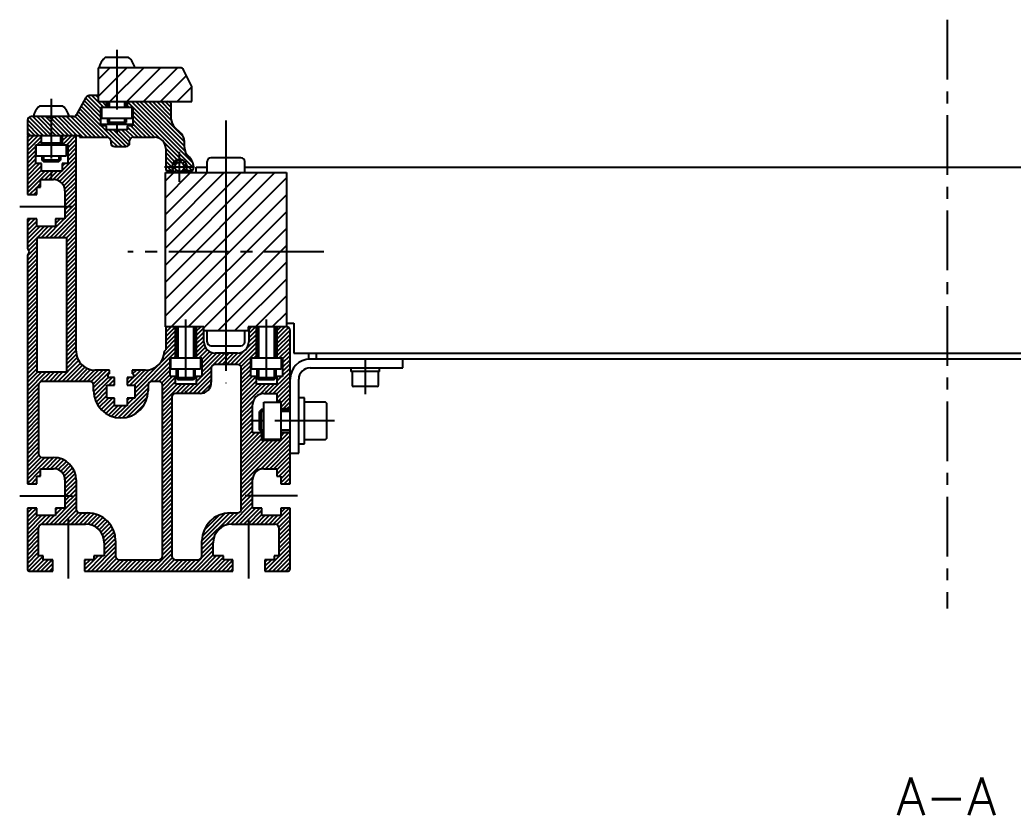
# Model space of a CAD drawing. Extents: x -10 to 3499, y -8 to 1001.
# Drawn here: x 3004.9 to 3269.5, y 3 to 214.7 of the extents above; entities that cross this region are included whole.
import ezdxf

# ---------------------------------------------------------------- set-up
doc = ezdxf.new("R2010")
doc.units = 0
doc.header["$LTSCALE"] = 0.5
doc.linetypes.add('CENTER', pattern=[50.8, 31.75, -6.35, 6.35, -6.35])
for name, color, linetype in [('MSM_CENTER', 1, 'CENTER'), ('MSM_CONTINUOUS', 7, 'CONTINUOUS'), ('MSM_NARROW', 5, 'CONTINUOUS'), ('MSM_PART_NUMBER', 7, 'CONTINUOUS')]:
    doc.layers.add(name, color=color, linetype=linetype)
doc.styles.get("Standard").update_dxf_attribs({"font": 'txt.shx', "height": 10, "bigfont": 'bigfont.shx'})

# ---------------------------------------------------------------- blocks, each defined once
blk = doc.blocks.new('*U90')
at = {"layer": 'MSM_PART_NUMBER'}
blk.add_text('A-A', height=10, dxfattribs=at).set_placement((3238.38, 3))

msp = doc.modelspace()

# ---------------------------------------------------------------- linework, layer by layer
at = {"layer": 'MSM_CENTER'}
for p, q in [((3251.85, 214.75), (3251.85, 58)), ((3030.7, 206.75), (3030.7, 183.5)), ((3013.2, 193.75), (3013.2, 172.5)), ((3059.75, 188), (3059.75, 118)), ((3047.4, 171.6), (3047.4, 179.6)), ((3043.4, 175.6), (3051.4, 175.6)), ((3018.85, 165), (3004.85, 165)), ((3085.85, 153), (3033.65, 153)), ((3049, 135), (3049, 115.75)), ((3070.5, 135), (3070.5, 115.75)), ((3096.85, 124.1), (3096.85, 115.1)), ((3088.65, 108), (3064.85, 108)), ((3004.85, 88), (3018.85, 88)), ((3078.85, 88), (3064.85, 88)), ((3017.85, 66), (3017.85, 82.5)), ((3065.85, 66), (3065.85, 82.5))]:
    msp.add_line(p, q, dxfattribs=at)
at = {"layer": 'MSM_CONTINUOUS'}
for p, q in [((3033.83, 204.75), (3027.58, 204.75)), ((3025.7, 202), (3025.7, 193)), ((3047.58, 202), (3025.7, 202)), ((3050.59, 197.21), (3048.48, 201.45)), ((3050.7, 193), (3050.7, 196.76)), ((3022.42, 194.07), (3019.98, 189.53)), ((3025.7, 194.6), (3023.3, 194.6)), ((3016.33, 191.75), (3010.08, 191.75)), ((3025.7, 193), (3050.7, 193)), ((3026.45, 191.5), (3034.95, 191.5)), ((3026.45, 186.5), (3026.45, 191.5)), ((3026.7, 188.5), (3026.7, 191.5)), ((3027.95, 191.5), (3027.95, 193)), ((3028.2, 193), (3028.2, 191.5)), ((3033.2, 191.5), (3033.2, 193)), ((3033.45, 193), (3033.45, 191.5)), ((3034.7, 191.5), (3034.7, 188.5)), ((3034.95, 191.5), (3034.95, 186.5)), ((3045.2, 188.34), (3045.2, 192)), ((3006.9, 188), (3006.9, 184)), ((3019.1, 189), (3007.9, 189)), ((3013.2, 188.5), (3012.33, 189)), ((3014.07, 189), (3013.2, 188.5)), ((3034.7, 188.5), (3026.7, 188.5)), ((3028.2, 188.5), (3028.2, 187.43)), ((3033.2, 188.5), (3033.2, 187.43)), ((3026.45, 187), (3034.95, 187)), ((3027.95, 186.5), (3026.45, 186.5)), ((3027.95, 185.5), (3027.95, 186.5)), ((3033.45, 185.5), (3027.95, 185.5)), ((3033.2, 187.43), (3028.2, 187.43)), ((3028.2, 187.43), (3028.63, 187)), ((3032.77, 187), (3033.2, 187.43)), ((3033.45, 186.5), (3033.45, 185.5)), ((3034.95, 186.5), (3033.45, 186.5)), ((3047.82, 184.48), (3046.08, 186.22)), ((3006.85, 183.5), (3006.85, 168.25)), ((3006.9, 184), (3020.7, 184)), ((3010.6, 181.5), (3010.6, 184)), ((3015.8, 182), (3015.8, 184)), ((3016.1, 184), (3016.1, 181.5)), ((3019.85, 126.5), (3019.85, 183.5)), ((3020.7, 184), (3020.7, 183.5)), ((3020.7, 183.5), (3028.1, 183.5)), ((3035.1, 183.5), (3040.7, 183.5)), ((3009.1, 176.5), (3009.1, 181.5)), ((3009.1, 181.5), (3017.6, 181.5)), ((3009.2, 178.5), (3009.2, 181.5)), ((3010.6, 182), (3015.8, 182)), ((3010.7, 182), (3010.7, 181.5)), ((3015.7, 181.5), (3015.7, 182)), ((3017.2, 181.5), (3017.2, 178.5)), ((3017.6, 181.5), (3017.6, 176.5)), ((3029.1, 182.5), (3029.1, 182)), ((3030.1, 181), (3033.1, 181)), ((3034.1, 182), (3034.1, 182.5)), ((3043.7, 180.5), (3043.7, 175.1)), ((3048.7, 180.74), (3048.7, 182.36)), ((3017.2, 178.5), (3009.2, 178.5)), ((3010.7, 178.5), (3010.7, 177.43)), ((3015.7, 177.43), (3010.7, 177.43)), ((3010.7, 177.43), (3011.13, 177)), ((3015.27, 177), (3015.7, 177.43)), ((3015.7, 178.5), (3015.7, 177.43)), ((3063.75, 178), (3055.75, 178)), ((3010.6, 176.5), (3009.1, 176.5)), ((3010.6, 174.5), (3010.6, 176.5)), ((3011.13, 177), (3015.27, 177)), ((3017.6, 176.5), (3016.1, 176.5)), ((3016.1, 176.5), (3016.1, 174.5)), ((3051.1, 175.1), (3051.1, 175.6)), ((3051.85, 174.08), (3051.85, 175.5)), ((3051.85, 175.5), (3054.75, 175.5)), ((3054.75, 174.08), (3054.75, 177)), ((3064.75, 174.08), (3064.75, 177)), ((3064.75, 175.5), (3438.95, 175.5)), ((3010.35, 170.25), (3010.35, 172.25)), ((3010.35, 172.25), (3013.85, 172.25)), ((3016.1, 174.5), (3010.6, 174.5)), ((3043.65, 174.08), (3075.85, 174.08)), ((3043.65, 133), (3043.65, 174.08)), ((3044.2, 174.6), (3045.31, 174.6)), ((3049.49, 174.6), (3050.6, 174.6)), ((3059.75, 174.08), (3059.75, 131.92)), ((3075.85, 174.08), (3075.85, 133)), ((3009.35, 168.25), (3009.35, 170.25)), ((3009.35, 170.25), (3010.35, 170.25)), ((3006.85, 168.25), (3009.35, 168.25)), ((3016.85, 169.25), (3016.85, 161.75)), ((3009.35, 161.75), (3006.85, 161.75)), ((3006.85, 161.75), (3006.85, 153.87)), ((3009.35, 159.75), (3009.35, 161.75)), ((3016.85, 161.75), (3014.35, 161.75)), ((3014.35, 161.75), (3014.35, 159.75)), ((3014.35, 159.75), (3009.35, 159.75)), ((3009.35, 156.75), (3009.35, 121)), ((3017.35, 156.75), (3009.35, 156.75)), ((3017.35, 121), (3017.35, 156.75)), ((3006.85, 153.87), (3007.35, 153)), ((3007.35, 153), (3006.85, 152.13)), ((3006.85, 152.13), (3006.85, 91.25)), ((3053.85, 133), (3043.65, 133)), ((3043.75, 133), (3043.75, 126.9)), ((3046.35, 124.75), (3046.35, 133)), ((3046.5, 133), (3046.5, 124.75)), ((3051.5, 124.75), (3051.5, 133)), ((3051.85, 133), (3051.85, 124.75)), ((3053.85, 129), (3053.85, 133)), ((3065.65, 133), (3065.65, 131.92)), ((3075.85, 133), (3065.65, 133)), ((3065.85, 133), (3065.85, 129)), ((3067.85, 124.75), (3067.85, 133)), ((3068, 133), (3068, 124.75)), ((3073, 124.75), (3073, 133)), ((3073.35, 133), (3073.35, 124.75)), ((3075.85, 134), (3077.85, 134)), ((3077.85, 134), (3077.85, 126)), ((3065.65, 131.92), (3053.85, 131.92)), ((3054.75, 129), (3054.75, 131.92)), ((3064.75, 129), (3064.75, 131.92)), ((3076.85, 91.25), (3076.85, 132)), ((3055.75, 128), (3063.75, 128)), ((3044.85, 124.75), (3053.35, 124.75)), ((3044.85, 119.75), (3044.85, 124.75)), ((3045, 124.75), (3045, 121.75)), ((3053, 124.75), (3053, 121.75)), ((3053.35, 124.75), (3053.35, 119.75)), ((3062.85, 126), (3056.85, 126)), ((3066.35, 119.75), (3066.35, 124.75)), ((3066.35, 124.75), (3074.85, 124.75)), ((3066.5, 124.75), (3066.5, 121.75)), ((3074.5, 124.75), (3074.5, 121.75)), ((3074.85, 124.75), (3074.85, 119.75)), ((3077.85, 126), (3425.85, 126)), ((3081.85, 124.4), (3081.85, 126)), ((3421.85, 124.4), (3081.85, 124.4)), ((3083.85, 124.4), (3083.85, 126)), ((3106.85, 122.1), (3106.85, 124.4)), ((3053, 121.75), (3045, 121.75)), ((3046.5, 121.75), (3046.5, 119.43)), ((3051.5, 121.75), (3051.5, 119.43)), ((3055.85, 122), (3055.85, 118.25)), ((3062.85, 123), (3056.85, 123)), ((3063.85, 84.5), (3063.85, 122)), ((3074.5, 121.75), (3066.5, 121.75)), ((3068, 121.75), (3068, 119.43)), ((3073, 121.75), (3073, 119.43)), ((3082.15, 122.1), (3106.85, 122.1)), ((3093.05, 122.1), (3093.05, 121.1)), ((3100.65, 121.1), (3100.65, 122.1)), ((3009.35, 121), (3017.35, 121)), ((3028.75, 121.5), (3024.85, 121.5)), ((3028.75, 120.5), (3028.75, 121.5)), ((3030.05, 119.5), (3028.75, 119.5)), ((3030.05, 117.5), (3030.05, 119.5)), ((3033.45, 119.5), (3033.45, 117.5)), ((3034.75, 119.5), (3033.45, 119.5)), ((3034.75, 121.5), (3034.75, 120.5)), ((3038.35, 121.5), (3034.75, 121.5)), ((3046.35, 119.75), (3044.85, 119.75)), ((3046.35, 117.75), (3046.35, 119.75)), ((3051.5, 119.43), (3046.5, 119.43)), ((3046.5, 119.43), (3046.93, 119)), ((3051.07, 119), (3051.5, 119.43)), ((3051.85, 119.75), (3051.85, 117.75)), ((3053.35, 119.75), (3051.85, 119.75)), ((3067.85, 119.75), (3066.35, 119.75)), ((3067.85, 117.75), (3067.85, 119.75)), ((3073, 119.43), (3068, 119.43)), ((3068, 119.43), (3068.43, 119)), ((3072.57, 119), (3073, 119.43)), ((3073.35, 119.75), (3073.35, 117.75)), ((3074.85, 119.75), (3073.35, 119.75)), ((3079.15, 99.4), (3079.15, 119.1)), ((3100.65, 121.1), (3093.05, 121.1)), ((3093.35, 121.1), (3093.35, 117.5)), ((3100.35, 117.5), (3100.35, 121.1)), ((3009.85, 117.5), (3009.85, 99.25)), ((3023.5, 118.5), (3010.85, 118.5)), ((3024.5, 116), (3024.5, 117.5)), ((3028.05, 114), (3028.05, 117.5)), ((3028.05, 117.5), (3030.05, 117.5)), ((3033.45, 117.5), (3035.45, 117.5)), ((3035.45, 117.5), (3035.45, 114)), ((3039, 117.5), (3039, 116)), ((3041.85, 118.5), (3040, 118.5)), ((3042.85, 72), (3042.85, 117.5)), ((3051.85, 117.75), (3046.35, 117.75)), ((3046.93, 119), (3051.07, 119)), ((3073.35, 117.75), (3067.85, 117.75)), ((3068.43, 119), (3072.57, 119)), ((3099.95, 117.1), (3093.75, 117.1)), ((3030.05, 114), (3028.05, 114)), ((3030.05, 112), (3030.05, 114)), ((3033.45, 114), (3033.45, 112)), ((3035.45, 114), (3033.45, 114)), ((3045.35, 114.25), (3045.35, 72)), ((3052.85, 115.25), (3046.35, 115.25)), ((3069.85, 115.25), (3073.35, 115.25)), ((3073.35, 115.25), (3073.35, 113.25)), ((3080.65, 114.1), (3079.15, 114.1)), ((3080.65, 101.9), (3080.65, 114.1)), ((3033.45, 112), (3030.05, 112)), ((3066.85, 104.75), (3066.85, 112.25)), ((3069.85, 103), (3069.85, 113)), ((3069.85, 113), (3074.35, 113)), ((3073.35, 113.25), (3074.35, 113.25)), ((3074.35, 113.25), (3074.35, 102.75)), ((3074.35, 111.25), (3076.85, 111.25)), ((3086.05, 113), (3080.65, 113)), ((3086.65, 103.6), (3086.65, 112.4)), ((3069.19, 111), (3068.65, 110.46)), ((3068.65, 105.54), (3068.65, 110.46)), ((3069.85, 111), (3069.19, 111)), ((3069.19, 105), (3069.19, 111)), ((3076.85, 111), (3074.35, 111)), ((3069.35, 104.75), (3066.85, 104.75)), ((3068.65, 105.54), (3069.19, 105)), ((3069.85, 105), (3069.19, 105)), ((3069.35, 102.75), (3069.35, 104.75)), ((3074.35, 105), (3076.85, 105)), ((3076.85, 104.75), (3074.35, 104.75)), ((3074.35, 102.75), (3069.35, 102.75)), ((3074.35, 103), (3069.85, 103)), ((3079.15, 101.9), (3080.65, 101.9)), ((3080.65, 103), (3086.05, 103)), ((3010.85, 98.25), (3013.85, 98.25)), ((3076.85, 99.4), (3079.15, 99.4)), ((3009.35, 93.25), (3010.35, 93.25)), ((3009.35, 91.25), (3009.35, 93.25)), ((3010.35, 95.25), (3013.85, 95.25)), ((3010.35, 93.25), (3010.35, 95.25)), ((3069.85, 95.25), (3073.35, 95.25)), ((3073.35, 95.25), (3073.35, 93.25)), ((3073.35, 93.25), (3074.35, 93.25)), ((3074.35, 93.25), (3074.35, 91.25)), ((3006.85, 91.25), (3009.35, 91.25)), ((3016.85, 92.25), (3016.85, 84.75)), ((3019.85, 92.25), (3019.85, 84.5)), ((3066.85, 84.75), (3066.85, 92.25)), ((3074.35, 91.25), (3076.85, 91.25)), ((3006.85, 84.75), (3006.85, 68.5)), ((3009.35, 84.75), (3006.85, 84.75)), ((3009.35, 82.75), (3009.35, 84.75)), ((3014.35, 84.75), (3014.35, 82.75)), ((3016.85, 84.75), (3014.35, 84.75)), ((3069.35, 84.75), (3066.85, 84.75)), ((3069.35, 82.75), (3069.35, 84.75)), ((3074.35, 84.75), (3074.35, 82.75)), ((3076.85, 84.75), (3074.35, 84.75)), ((3076.85, 68.5), (3076.85, 84.75)), ((3014.35, 82.75), (3009.35, 82.75)), ((3020.85, 83.5), (3022.85, 83.5)), ((3060.85, 83.5), (3062.85, 83.5)), ((3074.35, 82.75), (3069.35, 82.75)), ((3009.85, 72), (3009.85, 79.5)), ((3010.85, 80.5), (3022.35, 80.5)), ((3061.35, 80.5), (3072.85, 80.5)), ((3073.85, 79.5), (3073.85, 72)), ((3027.35, 75.5), (3027.35, 72)), ((3030.35, 76), (3030.35, 72)), ((3053.35, 72), (3053.35, 76)), ((3056.35, 72), (3056.35, 75.5)), ((3011.1, 72), (3009.85, 72)), ((3011.1, 71), (3011.1, 72)), ((3024.6, 72), (3024.6, 71)), ((3027.35, 72), (3024.6, 72)), ((3059.1, 72), (3056.35, 72)), ((3059.1, 71), (3059.1, 72)), ((3072.6, 72), (3072.6, 71)), ((3073.85, 72), (3072.6, 72)), ((3013.6, 71), (3011.1, 71)), ((3013.6, 68), (3013.6, 71)), ((3022.1, 71), (3022.1, 68)), ((3024.6, 71), (3022.1, 71)), ((3031.35, 71), (3041.85, 71)), ((3046.35, 71), (3052.35, 71)), ((3061.6, 71), (3059.1, 71)), ((3061.6, 68), (3061.6, 71)), ((3072.6, 71), (3070.1, 71)), ((3070.1, 71), (3070.1, 68)), ((3007.35, 68), (3013.6, 68)), ((3022.1, 68), (3061.6, 68)), ((3070.1, 68), (3076.35, 68))]:
    msp.add_line(p, q, dxfattribs=at)
msp.add_circle((3047.4, 175.6), 1.25, dxfattribs=at)
for centre, radius, start, end in [((3030.61, 201.1), 4.75, 129.7731, 169.0684), ((3030.79, 201.1), 4.75, 10.9316, 50.2269), ((3047.58, 201), 1, 26.5651, 90), ((3049.7, 196.76), 1, 360, 26.5651), ((3023.3, 193.6), 1, 90, 151.8214), ((3013.11, 188.1), 4.75, 129.7731, 169.0684), ((3013.29, 188.1), 4.75, 10.9316, 50.2269), ((3044.2, 192), 1, 360, 90), ((3007.9, 188), 1, 90, 180), ((3019.1, 190), 1, 270, 331.8214), ((3048.2, 188.34), 3, 180, 225), ((3007.35, 183.5), 0.5, 90, 180), ((3019.35, 183.5), 0.5, 360, 90), ((3028.1, 182.5), 1, 360, 90), ((3035.1, 182.5), 1, 90, 180), ((3040.7, 180.5), 3, 0, 90), ((3045.7, 182.36), 3, 0, 45), ((3030.1, 182), 1, 180, 270), ((3033.1, 182), 1, 270, 0), ((3051.7, 180.74), 3, 180, 230.0745), ((3047.4, 175.6), 2, 310.5358, 229.4642), ((3047.4, 175.6), 3.7, 360, 50.0745), ((3055.75, 177), 1, 90, 180), ((3063.75, 177), 1, 0, 90), ((3044.2, 175.1), 0.5, 180, 270), ((3045.31, 174.9), 0.3, 270, 333.3458), ((3049.49, 174.9), 0.3, 206.6542, 270), ((3050.6, 175.1), 0.5, 270, 0), ((3013.85, 169.25), 3, 360, 90), ((3075.85, 132), 1, 360, 90), ((3056.85, 129), 3, 180, 270), ((3055.75, 129), 1, 180, 270), ((3062.85, 129), 3, 270, 0), ((3063.75, 129), 1, 270, 360), ((3024.85, 126.5), 5, 180, 270), ((3038.35, 126.5), 5, 270, 360), ((3042.87, 127.38), 1, 298.5701, 331.4299), ((3082.15, 119.1), 5.3, 90, 180), ((3056.85, 122), 1, 90, 180), ((3062.85, 122), 1, 360, 90), ((3082.15, 119.1), 3, 90, 180), ((3028.75, 120), 0.5, 90, 270), ((3034.75, 120), 0.5, 270, 90), ((3010.85, 117.5), 1, 90, 180), ((3023.5, 117.5), 1, 0, 90), ((3040, 117.5), 1, 90, 180), ((3041.85, 117.5), 1, 360, 90), ((3052.85, 118.25), 3, 270, 0), ((3093.75, 117.5), 0.4, 180, 270), ((3099.95, 117.5), 0.4, 270, 0), ((3031.75, 116), 7.25, 180, 0), ((3046.35, 114.25), 1, 90, 180), ((3069.85, 112.25), 3, 90, 180), ((3086.05, 112.4), 0.6, 0, 90), ((3086.05, 103.6), 0.6, 270, 360), ((3010.85, 99.25), 1, 180, 270), ((3013.85, 92.25), 6, 0, 90), ((3013.85, 92.25), 3, 360, 90), ((3069.85, 92.25), 3, 90, 180), ((3020.85, 84.5), 1, 180, 270), ((3022.85, 76), 7.5, 0, 90), ((3060.85, 76), 7.5, 90, 180), ((3062.85, 84.5), 1, 270, 0), ((3010.85, 79.5), 1, 90, 180), ((3022.35, 75.5), 5, 0, 90), ((3061.35, 75.5), 5, 90, 180), ((3072.85, 79.5), 1, 360, 90), ((3031.35, 72), 1, 180, 270), ((3041.85, 72), 1, 270, 0), ((3046.35, 72), 1, 180, 270), ((3052.35, 72), 1, 270, 0), ((3007.35, 68.5), 0.5, 180, 270), ((3076.35, 68.5), 0.5, 270, 0)]:
    msp.add_arc(centre, radius, start, end, dxfattribs=at)
at = {"layer": 'MSM_NARROW'}
for p, q in [((3025.7, 198.84), (3028.86, 202)), ((3025.7, 194.35), (3033.35, 202)), ((3028.84, 193), (3037.84, 202)), ((3033.33, 193), (3042.33, 202)), ((3037.82, 193), (3046.82, 202)), ((3042.31, 193), (3049.24, 199.93)), ((3046.8, 193), (3050.69, 196.89)), ((3026.45, 188.81), (3021.99, 193.27)), ((3026.45, 189.93), (3022.38, 194)), ((3026.45, 191.05), (3022.96, 194.54)), ((3027.12, 191.5), (3024.02, 194.6)), ((3025.7, 194.05), (3025.15, 194.6)), ((3028.45, 183.43), (3020.81, 191.08)), ((3026.45, 186.56), (3021.2, 191.81)), ((3026.45, 187.68), (3021.6, 192.54)), ((3027.95, 191.8), (3026.75, 193)), ((3027.95, 192.92), (3027.87, 193)), ((3028.63, 193), (3028.63, 191.5)), ((3032.77, 193), (3032.77, 191.5)), ((3033.86, 191.5), (3033.45, 191.91)), ((3051.1, 175.38), (3033.48, 193)), ((3050.95, 176.66), (3034.6, 193)), ((3048.82, 179.91), (3035.73, 193)), ((3048.7, 181.15), (3036.85, 193)), ((3048.7, 182.27), (3037.97, 193)), ((3048.37, 183.72), (3039.09, 193)), ((3045.22, 188), (3040.22, 193)), ((3045.2, 189.14), (3041.34, 193)), ((3045.2, 190.26), (3042.46, 193)), ((3045.2, 191.38), (3043.58, 193)), ((3011.05, 184), (3006.91, 188.14)), ((3012.17, 184), (3007.34, 188.83)), ((3013.3, 184), (3008.3, 189)), ((3014.42, 184), (3009.42, 189)), ((3015.54, 184), (3010.54, 189)), ((3016.66, 184), (3011.66, 189)), ((3017.79, 184), (3013.25, 188.53)), ((3018.91, 184), (3013.97, 188.94)), ((3020.03, 184), (3015.03, 189)), ((3021.65, 183.5), (3016.15, 189)), ((3022.78, 183.5), (3017.28, 189)), ((3023.9, 183.5), (3018.4, 189)), ((3025.02, 183.5), (3019.45, 189.07)), ((3026.14, 183.5), (3020.03, 189.61)), ((3027.27, 183.5), (3020.42, 190.35)), ((3028.63, 188.5), (3028.63, 187)), ((3032.77, 188.5), (3032.77, 187)), ((3042.36, 182.99), (3034.95, 190.41)), ((3040.74, 183.5), (3034.95, 189.29)), ((3039.61, 183.5), (3034.95, 188.16)), ((3009.93, 184), (3006.9, 187.03)), ((3008.81, 184), (3006.9, 185.91)), ((3032.01, 181), (3026.51, 186.5)), ((3027.95, 186.18), (3027.63, 186.5)), ((3033.13, 181), (3028.63, 185.5)), ((3033.88, 181.38), (3029.76, 185.5)), ((3034.1, 182.28), (3030.88, 185.5)), ((3034.35, 183.15), (3032, 185.5)), ((3035.12, 183.5), (3033.12, 185.5)), ((3036.25, 183.5), (3033.45, 186.3)), ((3037.37, 183.5), (3034.37, 186.5)), ((3038.49, 183.5), (3034.95, 187.04)), ((3006.85, 183.36), (3007.49, 184)), ((3006.85, 182.24), (3008.61, 184)), ((3006.85, 181.11), (3009.74, 184)), ((3006.85, 179.99), (3010.6, 183.74)), ((3007.68, 184), (3006.9, 184.78)), ((3009.48, 181.5), (3010.6, 182.62)), ((3016.1, 183.63), (3016.47, 184)), ((3016.1, 182.5), (3017.6, 184)), ((3016.22, 181.5), (3018.72, 184)), ((3017.34, 181.5), (3019.7, 183.86)), ((3017.6, 180.64), (3019.85, 182.89)), ((3030.89, 181), (3029.03, 182.85)), ((3006.85, 178.87), (3009.1, 181.12)), ((3006.85, 177.75), (3009.1, 180)), ((3011.13, 182), (3011.13, 181.5)), ((3015.27, 182), (3015.27, 181.5)), ((3017.6, 179.51), (3019.85, 181.76)), ((3017.6, 178.39), (3019.85, 180.64)), ((3029.67, 181.1), (3029.2, 181.57)), ((3047.8, 177.56), (3043.19, 182.16)), ((3046.75, 177.49), (3043.7, 180.54)), ((3006.85, 176.62), (3009.1, 178.87)), ((3006.85, 175.5), (3009.1, 177.75)), ((3011.13, 178.5), (3011.13, 177)), ((3015.27, 178.5), (3015.27, 177)), ((3016.1, 174.65), (3019.85, 178.4)), ((3017.6, 177.27), (3019.85, 179.52)), ((3046.04, 177.07), (3043.7, 179.41)), ((3045.57, 176.42), (3043.7, 178.29)), ((3045.42, 175.91), (3047.09, 177.58)), ((3047.49, 176.85), (3048.11, 177.47)), ((3006.85, 174.38), (3009.1, 176.63)), ((3006.85, 173.25), (3010.1, 176.5)), ((3006.85, 172.13), (3010.6, 175.88)), ((3006.85, 171.01), (3010.6, 174.76)), ((3014.7, 172.12), (3019.85, 177.27)), ((3015.47, 171.77), (3019.85, 176.15)), ((3016.08, 171.26), (3019.85, 175.03)), ((3016.1, 175.77), (3016.83, 176.5)), ((3045.4, 175.46), (3043.7, 177.17)), ((3045.15, 174.6), (3043.7, 176.05)), ((3043.96, 174.66), (3043.76, 174.86)), ((3045.53, 174.89), (3046.15, 175.51)), ((3045.97, 174.21), (3046.5, 174.74)), ((3048.09, 174.08), (3049.39, 175.38)), ((3048.26, 176.5), (3048.79, 177.03)), ((3048.64, 175.76), (3049.25, 176.36)), ((3049.64, 174.6), (3049.29, 174.95)), ((3050.74, 174.62), (3049.36, 176)), ((3006.85, 169.89), (3011.46, 174.5)), ((3006.85, 168.76), (3012.59, 174.5)), ((3011.46, 172.25), (3013.71, 174.5)), ((3012.58, 172.25), (3014.83, 174.5)), ((3013.7, 172.25), (3015.95, 174.5)), ((3016.53, 170.59), (3019.85, 173.91)), ((3016.8, 169.74), (3019.85, 172.78)), ((3043.65, 171.89), (3045.84, 174.08)), ((3043.65, 167.4), (3050.33, 174.08)), ((3043.65, 162.91), (3054.82, 174.08)), ((3043.65, 158.42), (3059.31, 174.08)), ((3043.65, 153.93), (3063.8, 174.08)), ((3043.65, 149.44), (3068.29, 174.08)), ((3043.65, 144.95), (3072.78, 174.08)), ((3043.65, 140.46), (3075.85, 172.66)), ((3046.96, 174.08), (3047.24, 174.36)), ((3007.46, 168.25), (3009.35, 170.14)), ((3009.46, 170.25), (3010.35, 171.14)), ((3016.85, 168.66), (3019.85, 171.66)), ((3016.85, 167.54), (3019.85, 170.54)), ((3016.85, 166.42), (3019.85, 169.42)), ((3008.58, 168.25), (3009.35, 169.02)), ((3016.85, 165.29), (3019.85, 168.29)), ((3016.85, 164.17), (3019.85, 167.17)), ((3043.65, 135.97), (3075.85, 168.17)), ((3016.85, 163.05), (3019.85, 166.05)), ((3016.85, 161.93), (3019.85, 164.93)), ((3006.85, 160.91), (3007.69, 161.75)), ((3006.85, 159.78), (3008.82, 161.75)), ((3011.67, 156.75), (3016.67, 161.75)), ((3012.8, 156.75), (3019.85, 163.8)), ((3013.92, 156.75), (3019.85, 162.68)), ((3014.35, 161.67), (3014.43, 161.75)), ((3014.35, 160.55), (3015.55, 161.75)), ((3015.04, 156.75), (3019.85, 161.56)), ((3045.17, 133), (3075.85, 163.68)), ((3006.85, 158.66), (3009.35, 161.16)), ((3006.85, 157.54), (3009.35, 160.04)), ((3006.85, 156.42), (3010.18, 159.75)), ((3006.85, 155.29), (3011.31, 159.75)), ((3009.43, 156.75), (3012.43, 159.75)), ((3010.55, 156.75), (3013.55, 159.75)), ((3016.16, 156.75), (3019.85, 160.44)), ((3017.29, 156.75), (3019.85, 159.31)), ((3049.66, 133), (3075.85, 159.19)), ((3006.85, 154.17), (3009.35, 156.67)), ((3017.35, 155.69), (3019.85, 158.19)), ((3017.35, 154.57), (3019.85, 157.07)), ((3006.85, 151.93), (3009.35, 154.43)), ((3007.15, 153.35), (3009.35, 155.55)), ((3017.35, 153.45), (3019.85, 155.95)), ((3017.35, 152.32), (3019.85, 154.82)), ((3017.35, 151.2), (3019.85, 153.7)), ((3051.85, 130.7), (3075.85, 154.7)), ((3006.85, 150.8), (3009.35, 153.3)), ((3006.85, 149.68), (3009.35, 152.18)), ((3006.85, 148.56), (3009.35, 151.06)), ((3017.35, 150.08), (3019.85, 152.58)), ((3017.35, 148.96), (3019.85, 151.46)), ((3006.85, 147.44), (3009.35, 149.94)), ((3006.85, 146.31), (3009.35, 148.81)), ((3017.35, 147.83), (3019.85, 150.33)), ((3017.35, 146.71), (3019.85, 149.21)), ((3057.56, 131.92), (3075.85, 150.21)), ((3006.85, 145.19), (3009.35, 147.69)), ((3006.85, 144.07), (3009.35, 146.57)), ((3017.35, 145.59), (3019.85, 148.09)), ((3017.35, 144.47), (3019.85, 146.97)), ((3017.35, 143.34), (3019.85, 145.84)), ((3062.05, 131.92), (3075.85, 145.72)), ((3006.85, 142.95), (3009.35, 145.45)), ((3006.85, 141.82), (3009.35, 144.32)), ((3006.85, 140.7), (3009.35, 143.2)), ((3017.35, 142.22), (3019.85, 144.72)), ((3017.35, 141.1), (3019.85, 143.6)), ((3006.85, 139.58), (3009.35, 142.08)), ((3006.85, 138.46), (3009.35, 140.96)), ((3017.35, 139.98), (3019.85, 142.48)), ((3017.35, 138.85), (3019.85, 141.35)), ((3065.85, 131.23), (3075.85, 141.23)), ((3006.85, 137.33), (3009.35, 139.83)), ((3006.85, 136.21), (3009.35, 138.71)), ((3017.35, 137.73), (3019.85, 140.23)), ((3017.35, 136.61), (3019.85, 139.11)), ((3017.35, 135.49), (3019.85, 137.99)), ((3006.85, 135.09), (3009.35, 137.59)), ((3006.85, 133.97), (3009.35, 136.47)), ((3006.85, 132.84), (3009.35, 135.34)), ((3017.35, 134.36), (3019.85, 136.86)), ((3017.35, 133.24), (3019.85, 135.74)), ((3072.11, 133), (3075.85, 136.74)), ((3006.85, 131.72), (3009.35, 134.22)), ((3006.85, 130.6), (3009.35, 133.1)), ((3017.35, 132.12), (3019.85, 134.62)), ((3017.35, 131), (3019.85, 133.5)), ((3017.35, 129.87), (3019.85, 132.37)), ((3043.75, 132.7), (3044.05, 133)), ((3043.75, 131.58), (3045.17, 133)), ((3043.75, 130.46), (3046.29, 133)), ((3046.93, 133), (3046.93, 124.75)), ((3051.07, 133), (3051.07, 124.75)), ((3051.85, 132.94), (3051.91, 133)), ((3051.85, 131.82), (3053.03, 133)), ((3065.85, 132.35), (3066.5, 133)), ((3068.43, 133), (3068.43, 124.75)), ((3072.57, 133), (3072.57, 124.75)), ((3073.35, 131.99), (3074.36, 133)), ((3073.35, 130.87), (3075.48, 133)), ((3073.35, 129.75), (3076.42, 132.82)), ((3006.85, 129.48), (3009.35, 131.98)), ((3006.85, 128.35), (3009.35, 130.85)), ((3006.85, 127.23), (3009.35, 129.73)), ((3017.35, 128.75), (3019.85, 131.25)), ((3017.35, 127.63), (3019.85, 130.13)), ((3043.75, 129.33), (3046.35, 131.93)), ((3043.75, 128.21), (3046.35, 130.81)), ((3043.75, 127.09), (3046.35, 129.69)), ((3051.85, 129.57), (3053.85, 131.57)), ((3051.85, 128.45), (3053.85, 130.45)), ((3065.38, 127.39), (3067.85, 129.86)), ((3065.85, 130.1), (3067.85, 132.1)), ((3065.85, 128.98), (3067.85, 130.98)), ((3073.35, 128.62), (3076.84, 132.11)), ((3073.35, 127.5), (3076.85, 131)), ((3073.35, 126.38), (3076.85, 129.88)), ((3006.85, 126.11), (3009.35, 128.61)), ((3006.85, 124.99), (3009.35, 127.49)), ((3017.35, 126.51), (3019.85, 129.01)), ((3017.35, 125.38), (3019.85, 127.88)), ((3042.05, 123.14), (3046.35, 127.44)), ((3043.24, 125.45), (3046.35, 128.57)), ((3051.85, 127.33), (3053.85, 129.33)), ((3051.85, 126.21), (3053.94, 128.29)), ((3051.85, 125.08), (3054.26, 127.5)), ((3062.11, 123), (3067.85, 128.74)), ((3063.18, 122.94), (3067.85, 127.61)), ((3073.35, 125.26), (3076.85, 128.76)), ((3073.97, 124.75), (3076.85, 127.63)), ((3006.85, 123.86), (3009.35, 126.36)), ((3006.85, 122.74), (3009.35, 125.24)), ((3017.35, 124.26), (3019.85, 126.76)), ((3017.35, 123.14), (3019.92, 125.71)), ((3017.35, 122.02), (3020.15, 124.81)), ((3035.45, 115.42), (3046.35, 126.32)), ((3045.9, 124.75), (3046.35, 125.2)), ((3052.64, 124.75), (3054.75, 126.86)), ((3053.35, 124.34), (3055.39, 126.38)), ((3053.35, 123.22), (3056.21, 126.07)), ((3053.35, 122.09), (3057.26, 126)), ((3053.35, 120.97), (3058.38, 126)), ((3056.37, 122.87), (3059.5, 126)), ((3057.62, 123), (3060.62, 126)), ((3058.75, 123), (3061.75, 126)), ((3059.87, 123), (3062.87, 126)), ((3060.99, 123), (3064.46, 126.47)), ((3063.76, 122.4), (3067.85, 126.49)), ((3067.23, 124.75), (3067.85, 125.37)), ((3074.85, 124.51), (3076.85, 126.51)), ((3074.85, 123.39), (3076.85, 125.39)), ((3006.85, 121.62), (3009.35, 124.12)), ((3006.85, 120.5), (3009.35, 123)), ((3006.85, 119.37), (3009.35, 121.87)), ((3014.96, 118.5), (3020.5, 124.05)), ((3016.08, 118.5), (3020.96, 123.38)), ((3017.2, 118.5), (3021.5, 122.8)), ((3018.32, 118.5), (3022.14, 122.31)), ((3019.45, 118.5), (3022.87, 121.92)), ((3035.45, 116.54), (3041.71, 122.8)), ((3039.53, 118.38), (3044.85, 123.7)), ((3040.78, 118.5), (3044.85, 122.57)), ((3046.93, 121.75), (3046.93, 119)), ((3051.07, 121.75), (3051.07, 119)), ((3053.35, 119.85), (3055.98, 122.48)), ((3063.85, 121.37), (3066.35, 123.87)), ((3063.85, 120.25), (3066.35, 122.75)), ((3068.43, 121.75), (3068.43, 119)), ((3072.57, 121.75), (3072.57, 119)), ((3074.85, 122.27), (3076.85, 124.27)), ((3074.85, 121.14), (3076.85, 123.14)), ((3074.85, 120.02), (3076.85, 122.02)), ((3006.85, 118.25), (3009.6, 121)), ((3006.85, 117.13), (3010.72, 121)), ((3006.85, 116.01), (3011.84, 121)), ((3010.3, 118.34), (3012.97, 121)), ((3011.59, 118.5), (3014.09, 121)), ((3012.71, 118.5), (3015.21, 121)), ((3013.83, 118.5), (3016.33, 121)), ((3020.57, 118.5), (3023.71, 121.64)), ((3021.69, 118.5), (3024.7, 121.51)), ((3022.81, 118.5), (3025.82, 121.5)), ((3023.87, 118.43), (3026.94, 121.5)), ((3024.43, 117.87), (3028.06, 121.5)), ((3024.5, 116.82), (3028.75, 121.07)), ((3024.51, 115.71), (3028.43, 119.63)), ((3024.62, 114.7), (3029.43, 119.5)), ((3033.45, 117.91), (3037.04, 121.5)), ((3033.45, 119.03), (3033.92, 119.5)), ((3034.17, 117.5), (3038.17, 121.5)), ((3034.75, 121.46), (3034.8, 121.5)), ((3034.9, 120.48), (3035.92, 121.5)), ((3035.29, 117.5), (3039.4, 121.62)), ((3041.9, 118.5), (3044.85, 121.45)), ((3042.64, 118.12), (3044.85, 120.33)), ((3042.85, 117.21), (3045.39, 119.75)), ((3042.85, 116.08), (3046.35, 119.58)), ((3049.87, 115.25), (3055.85, 121.23)), ((3051, 115.25), (3055.85, 120.1)), ((3051.85, 119.47), (3052.13, 119.75)), ((3051.85, 118.35), (3053.25, 119.75)), ((3063.85, 119.12), (3066.35, 121.62)), ((3063.85, 118), (3066.35, 120.5)), ((3063.85, 116.88), (3066.72, 119.75)), ((3063.85, 115.76), (3067.84, 119.75)), ((3071.2, 115.25), (3076.85, 120.9)), ((3072.32, 115.25), (3076.85, 119.78)), ((3073.35, 119.64), (3073.46, 119.75)), ((3073.35, 118.52), (3074.58, 119.75)), ((3006.85, 114.88), (3010.01, 118.05)), ((3006.85, 113.76), (3009.85, 116.76)), ((3024.84, 113.8), (3028.05, 117)), ((3028.55, 117.5), (3030.05, 119)), ((3029.68, 117.5), (3030.05, 117.88)), ((3031.06, 108.79), (3039, 116.72)), ((3035.45, 114.3), (3039.12, 117.97)), ((3042.85, 114.96), (3046.35, 118.46)), ((3042.85, 113.84), (3046.76, 117.75)), ((3042.85, 112.72), (3047.88, 117.75)), ((3046.51, 115.25), (3049.01, 117.75)), ((3047.63, 115.25), (3050.13, 117.75)), ((3048.75, 115.25), (3051.25, 117.75)), ((3052.12, 115.25), (3055.85, 118.98)), ((3053.27, 115.28), (3055.82, 117.83)), ((3063.85, 114.63), (3067.85, 118.63)), ((3063.85, 113.51), (3068.09, 117.75)), ((3063.85, 112.39), (3069.21, 117.75)), ((3063.85, 111.27), (3070.33, 117.75)), ((3068.74, 115.03), (3071.46, 117.75)), ((3070.08, 115.25), (3072.58, 117.75)), ((3073.35, 115.15), (3076.85, 118.65)), ((3073.35, 114.03), (3076.85, 117.53)), ((3006.85, 112.64), (3009.85, 115.64)), ((3006.85, 111.52), (3009.85, 114.52)), ((3025.16, 112.99), (3028.05, 115.88)), ((3025.55, 112.25), (3028.05, 114.76)), ((3026, 111.59), (3028.42, 114)), ((3026.52, 110.98), (3029.54, 114)), ((3032.16, 108.77), (3038.99, 115.59)), ((3033.45, 113.42), (3034.04, 114)), ((3033.45, 112.3), (3035.16, 114)), ((3033.48, 108.96), (3038.79, 114.27)), ((3042.85, 111.59), (3045.35, 114.09)), ((3073.69, 113.25), (3076.85, 116.41)), ((3074.35, 112.79), (3076.85, 115.29)), ((3074.35, 111.66), (3076.85, 114.16)), ((3006.85, 110.39), (3009.85, 113.39)), ((3006.85, 109.27), (3009.85, 112.27)), ((3006.85, 108.15), (3009.85, 111.15)), ((3027.1, 110.44), (3030.05, 113.39)), ((3027.75, 109.96), (3030.05, 112.27)), ((3028.45, 109.54), (3030.91, 112)), ((3029.24, 109.21), (3032.04, 112)), ((3030.1, 108.94), (3033.16, 112)), ((3035.36, 109.72), (3038.04, 112.4)), ((3042.85, 110.47), (3045.35, 112.97)), ((3042.85, 109.35), (3045.35, 111.85)), ((3063.85, 110.14), (3067.07, 113.36)), ((3063.85, 109.02), (3066.85, 112.02)), ((3074.36, 111.25), (3074.35, 111.26)), ((3075.06, 111.25), (3076.85, 113.04)), ((3076.18, 111.25), (3076.85, 111.92)), ((3006.85, 107.03), (3009.85, 110.03)), ((3006.85, 105.9), (3009.85, 108.9)), ((3042.85, 108.23), (3045.35, 110.73)), ((3042.85, 107.1), (3045.35, 109.6)), ((3063.85, 107.9), (3066.85, 110.9)), ((3063.85, 106.78), (3066.85, 109.78)), ((3063.85, 105.65), (3066.85, 108.65)), ((3069.85, 110.46), (3068.65, 110.46)), ((3076.85, 110.46), (3074.35, 110.46)), ((3006.85, 104.78), (3009.85, 107.78)), ((3006.85, 103.66), (3009.85, 106.66)), ((3042.85, 105.98), (3045.35, 108.48)), ((3042.85, 104.86), (3045.35, 107.36)), ((3042.85, 103.74), (3045.35, 106.24)), ((3063.85, 104.53), (3066.85, 107.53)), ((3063.85, 103.41), (3066.85, 106.41)), ((3006.85, 102.54), (3009.85, 105.54)), ((3006.85, 101.41), (3009.85, 104.41)), ((3006.85, 100.29), (3009.85, 103.29)), ((3042.85, 102.61), (3045.35, 105.11)), ((3042.85, 101.49), (3045.35, 103.99)), ((3063.85, 102.29), (3066.85, 105.29)), ((3063.85, 101.16), (3067.44, 104.75)), ((3063.85, 100.04), (3068.56, 104.75)), ((3063.85, 92.18), (3076.42, 104.75)), ((3063.85, 98.92), (3069.35, 104.42)), ((3063.85, 91.06), (3076.85, 104.06)), ((3063.85, 97.8), (3069.35, 103.3)), ((3069.85, 105.54), (3068.65, 105.54)), ((3076.85, 105.54), (3074.35, 105.54)), ((3074.35, 103.81), (3075.29, 104.75)), ((3006.85, 99.17), (3009.85, 102.17)), ((3006.85, 98.05), (3009.85, 101.05)), ((3042.85, 100.37), (3045.35, 102.87)), ((3042.85, 99.25), (3045.35, 101.75)), ((3042.85, 98.12), (3045.35, 100.62)), ((3063.85, 96.67), (3069.93, 102.75)), ((3063.85, 95.55), (3071.05, 102.75)), ((3063.85, 94.43), (3072.17, 102.75)), ((3063.85, 93.31), (3073.29, 102.75)), ((3069.05, 95.14), (3076.85, 102.94)), ((3070.28, 95.25), (3076.85, 101.82)), ((3071.41, 95.25), (3076.85, 100.69)), ((3006.85, 96.92), (3009.85, 99.92)), ((3006.85, 95.8), (3009.92, 98.87)), ((3006.85, 94.68), (3010.49, 98.32)), ((3006.85, 93.56), (3011.54, 98.25)), ((3006.85, 92.43), (3012.67, 98.25)), ((3010.79, 95.25), (3013.79, 98.25)), ((3011.91, 95.25), (3014.83, 98.17)), ((3013.03, 95.25), (3015.73, 97.94)), ((3042.85, 97), (3045.35, 99.5)), ((3042.85, 95.88), (3045.35, 98.38)), ((3072.53, 95.25), (3076.85, 99.57)), ((3073.35, 94.95), (3076.85, 98.45)), ((3014.14, 95.23), (3016.52, 97.62)), ((3015.03, 95), (3017.23, 97.2)), ((3015.73, 94.58), (3017.86, 96.71)), ((3016.28, 94), (3018.42, 96.14)), ((3016.67, 93.27), (3018.89, 95.49)), ((3042.85, 94.76), (3045.35, 97.26)), ((3042.85, 93.63), (3045.35, 96.13)), ((3073.35, 93.83), (3076.85, 97.33)), ((3073.9, 93.25), (3076.85, 96.2)), ((3006.85, 91.31), (3010.35, 94.81)), ((3007.91, 91.25), (3009.35, 92.69)), ((3009.91, 93.25), (3010.35, 93.69)), ((3016.85, 92.33), (3019.29, 94.77)), ((3016.85, 91.21), (3019.6, 93.95)), ((3016.85, 90.08), (3019.79, 93.03)), ((3042.85, 92.51), (3045.35, 95.01)), ((3042.85, 91.39), (3045.35, 93.89)), ((3042.85, 90.27), (3045.35, 92.77)), ((3063.85, 89.94), (3066.96, 93.05)), ((3074.35, 92.58), (3076.85, 95.08)), ((3074.35, 91.46), (3076.85, 93.96)), ((3075.26, 91.25), (3076.85, 92.84)), ((3009.03, 91.25), (3009.35, 91.57)), ((3016.85, 88.96), (3019.85, 91.96)), ((3016.85, 87.84), (3019.85, 90.84)), ((3042.85, 89.14), (3045.35, 91.64)), ((3042.85, 88.02), (3045.35, 90.52)), ((3063.85, 88.82), (3066.85, 91.82)), ((3063.85, 87.69), (3066.85, 90.69)), ((3076.39, 91.25), (3076.85, 91.71)), ((3012.88, 80.5), (3019.85, 87.47)), ((3016.85, 86.72), (3019.85, 89.72)), ((3016.85, 85.59), (3019.85, 88.59)), ((3042.85, 86.9), (3045.35, 89.4)), ((3042.85, 85.78), (3045.35, 88.28)), ((3063.83, 84.31), (3066.85, 87.33)), ((3063.85, 86.57), (3066.85, 89.57)), ((3063.85, 85.45), (3066.85, 88.45)), ((3006.85, 84.57), (3007.03, 84.75)), ((3006.85, 83.45), (3008.15, 84.75)), ((3006.85, 82.33), (3009.27, 84.75)), ((3014, 80.5), (3019.85, 86.35)), ((3014.35, 84.22), (3014.88, 84.75)), ((3014.35, 83.09), (3016.01, 84.75)), ((3015.12, 80.5), (3019.85, 85.23)), ((3042.85, 84.65), (3045.35, 87.15)), ((3042.85, 83.53), (3045.35, 86.03)), ((3042.85, 82.41), (3045.35, 84.91)), ((3061.14, 80.49), (3066.85, 86.2)), ((3062.27, 80.5), (3066.85, 85.08)), ((3063.39, 80.5), (3067.64, 84.75)), ((3064.51, 80.5), (3068.76, 84.75)), ((3072.37, 80.5), (3076.62, 84.75)), ((3074.35, 84.72), (3074.38, 84.75)), ((3074.35, 83.6), (3075.5, 84.75)), ((3006.85, 81.21), (3009.35, 83.71)), ((3006.85, 80.08), (3009.52, 82.75)), ((3006.85, 78.96), (3010.64, 82.75)), ((3006.85, 77.84), (3011.76, 82.75)), ((3010.6, 80.46), (3012.88, 82.75)), ((3011.76, 80.5), (3014.01, 82.75)), ((3016.25, 80.5), (3019.91, 84.17)), ((3017.37, 80.5), (3020.45, 83.58)), ((3018.49, 80.5), (3021.49, 83.5)), ((3019.61, 80.5), (3022.61, 83.5)), ((3020.74, 80.5), (3023.68, 83.45)), ((3021.86, 80.5), (3024.64, 83.28)), ((3022.94, 80.46), (3025.5, 83.01)), ((3023.86, 80.26), (3026.27, 82.67)), ((3024.66, 79.93), (3026.98, 82.26)), ((3042.85, 81.29), (3045.35, 83.79)), ((3042.85, 80.16), (3045.35, 82.66)), ((3053.35, 76.07), (3060.78, 83.5)), ((3053.35, 74.95), (3061.9, 83.5)), ((3053.47, 77.31), (3059.54, 83.38)), ((3053.94, 78.91), (3057.94, 82.91)), ((3059.76, 80.23), (3063.04, 83.52)), ((3065.64, 80.5), (3069.35, 84.21)), ((3066.76, 80.5), (3069.35, 83.09)), ((3067.88, 80.5), (3070.13, 82.75)), ((3069, 80.5), (3071.25, 82.75)), ((3070.13, 80.5), (3072.38, 82.75)), ((3071.25, 80.5), (3073.5, 82.75)), ((3073.35, 80.36), (3076.85, 83.86)), ((3073.83, 79.71), (3076.85, 82.73)), ((3006.85, 76.72), (3009.89, 79.75)), ((3025.35, 79.5), (3027.63, 81.78)), ((3025.94, 78.97), (3028.21, 81.24)), ((3026.45, 78.36), (3028.74, 80.64)), ((3026.86, 77.65), (3029.2, 79.98)), ((3042.85, 79.04), (3045.35, 81.54)), ((3042.85, 77.92), (3045.35, 80.42)), ((3073.85, 78.61), (3076.85, 81.61)), ((3073.85, 77.49), (3076.85, 80.49)), ((3006.85, 75.59), (3009.85, 78.59)), ((3006.85, 74.47), (3009.85, 77.47)), ((3027.17, 76.83), (3029.6, 79.26)), ((3027.33, 75.87), (3029.93, 78.47)), ((3027.35, 74.77), (3030.18, 77.59)), ((3042.85, 76.8), (3045.35, 79.3)), ((3042.85, 75.67), (3045.35, 78.17)), ((3042.85, 74.55), (3045.35, 77.05)), ((3053.35, 73.83), (3056.62, 77.09)), ((3073.85, 76.37), (3076.85, 79.37)), ((3073.85, 75.24), (3076.85, 78.24)), ((3073.85, 74.12), (3076.85, 77.12)), ((3006.85, 73.35), (3009.85, 76.35)), ((3006.85, 72.23), (3009.85, 75.23)), ((3006.85, 71.1), (3009.85, 74.1)), ((3023.95, 68), (3030.35, 74.4)), ((3027.35, 73.64), (3030.32, 76.62)), ((3027.35, 72.52), (3030.35, 75.52)), ((3042.85, 73.43), (3045.35, 75.93)), ((3042.85, 72.31), (3045.35, 74.81)), ((3049.77, 68), (3056.35, 74.58)), ((3053.35, 72.7), (3056.36, 75.71)), ((3070.1, 68.13), (3076.85, 74.88)), ((3073.85, 73), (3076.85, 76)), ((3006.85, 69.98), (3009.85, 72.98)), ((3006.85, 68.86), (3009.99, 72)), ((3007.16, 68.04), (3011.1, 71.99)), ((3022.1, 68.39), (3025.71, 72)), ((3022.83, 68), (3026.83, 72)), ((3025.07, 68), (3030.35, 73.28)), ((3026.2, 68), (3030.35, 72.15)), ((3039.67, 68), (3045.35, 73.68)), ((3040.79, 68), (3045.35, 72.56)), ((3041.91, 68), (3045.46, 71.55)), ((3050.89, 68), (3056.35, 73.46)), ((3052.01, 68), (3056.35, 72.34)), ((3053.14, 68), (3057.14, 72)), ((3054.26, 68), (3058.26, 72)), ((3055.38, 68), (3059.1, 71.72)), ((3071.1, 68), (3076.85, 73.75)), ((3072.22, 68), (3076.85, 72.63)), ((3072.6, 71.75), (3072.85, 72)), ((3073.34, 68), (3076.85, 71.51)), ((3008.24, 68), (3011.24, 71)), ((3009.36, 68), (3012.36, 71)), ((3010.48, 68), (3013.48, 71)), ((3011.6, 68), (3013.6, 70)), ((3012.73, 68), (3013.6, 68.87)), ((3022.1, 70.64), (3022.46, 71)), ((3022.1, 69.52), (3023.58, 71)), ((3027.32, 68), (3030.63, 71.31)), ((3028.44, 68), (3031.44, 71)), ((3029.56, 68), (3032.56, 71)), ((3030.69, 68), (3033.69, 71)), ((3031.81, 68), (3034.81, 71)), ((3032.93, 68), (3035.93, 71)), ((3034.05, 68), (3037.05, 71)), ((3035.18, 68), (3038.18, 71)), ((3036.3, 68), (3039.3, 71)), ((3037.42, 68), (3040.42, 71)), ((3038.54, 68), (3041.54, 71)), ((3043.03, 68), (3046.08, 71.04)), ((3044.16, 68), (3047.16, 71)), ((3045.28, 68), (3048.28, 71)), ((3046.4, 68), (3049.4, 71)), ((3047.52, 68), (3050.52, 71)), ((3048.65, 68), (3051.65, 71)), ((3056.5, 68), (3059.5, 71)), ((3057.63, 68), (3060.63, 71)), ((3058.75, 68), (3061.6, 70.85)), ((3059.87, 68), (3061.6, 69.73)), ((3070.1, 70.37), (3070.73, 71)), ((3070.1, 69.25), (3071.85, 71)), ((3074.46, 68), (3076.85, 70.39)), ((3075.59, 68), (3076.85, 69.26)), ((3060.99, 68), (3061.6, 68.61))]:
    msp.add_line(p, q, dxfattribs=at)

# ---------------------------------------------------------------- block references
at = {"layer": 'MSM_CONTINUOUS'}
msp.add_blockref('*U90', (0, 0), dxfattribs=at)

doc.saveas('drawing.dxf')
